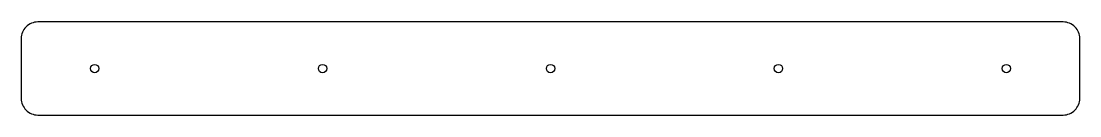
# Model space of a CAD drawing. Header units: millimetres. Extents: x 23 to 339, y -36 to -8.
import ezdxf

# ---------------------------------------------------------------- set-up
doc = ezdxf.new("R2010")
doc.units = ezdxf.units.MM
doc.layers.get('0').update_dxf_attribs({"linetype": 'CONTINUOUS'})

msp = doc.modelspace()

# ---------------------------------------------------------------- linework, layer by layer
msp.add_lwpolyline([(180.98, -35.52), (334.42, -35.52, 0.414214), (339.42, -30.53), (339.42, -12.53, 0.414214), (334.42, -7.53), (180.98, -7.53), (27.53, -7.53, 0.414214), (22.53, -12.53), (22.53, -30.53, 0.414214), (27.53, -35.52)], format="xyb", close=True)
for centre in [(44.53, -21.53), (112.75, -21.53), (180.98, -21.53), (249.2, -21.53), (317.42, -21.53)]:
    msp.add_circle(centre, 1.25)

doc.saveas('drawing.dxf')
